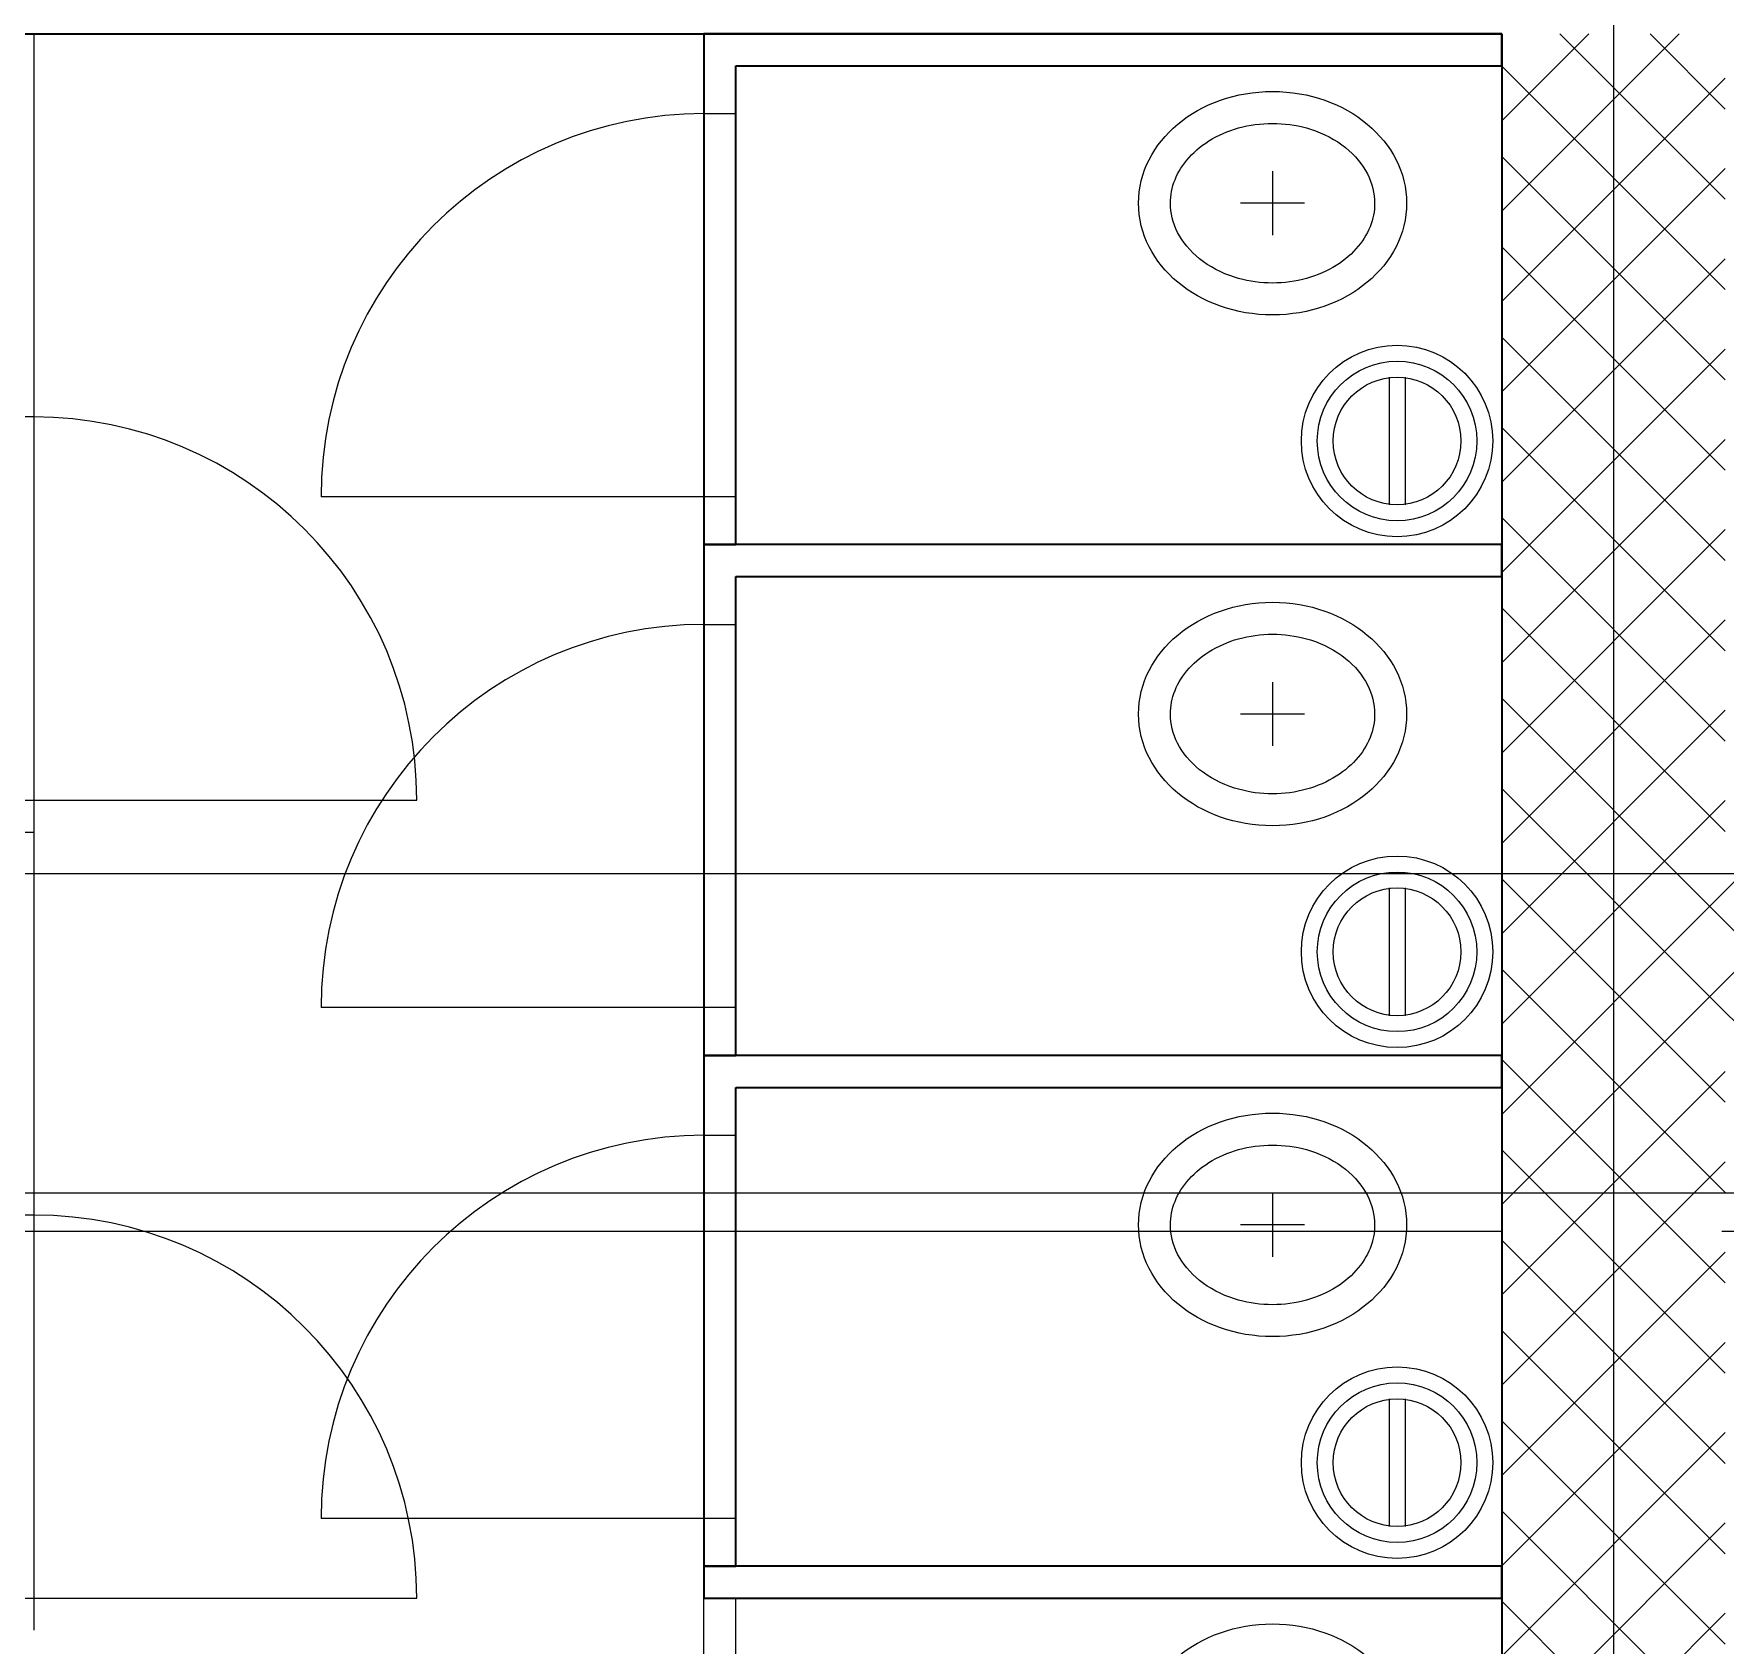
# Model space of a CAD drawing. Extents: x -982 to 937, y -179 to 616.
# Drawn here: x -574.4 to -521.4, y 339.5 to 390 of the extents above; entities that cross this region are included whole.
import ezdxf
from ezdxf.lldxf.tags import DXFTag

# ---------------------------------------------------------------- set-up
doc = ezdxf.new("R2010")
doc.units = 0
doc.layers.get('0').update_dxf_attribs({"lineweight": 13})
doc.layers.add('A-DETL-____-OTLN', color=5, linetype='Continuous', lineweight=9, true_color=0x0000ff)
for name, color, linetype, lineweight in [('A-FLOR-____-OVHD', 7, 'Strichpunkt - Fein', 9), ('A-GENM-____-HDLN', 7, '_Verdeckte Linien_', 9), ('A-GENM-____-OTLN', 7, 'Continuous', 9), ('A-WALL-____-MCUT', 7, 'Continuous', 35), ('A-WALL-____-PATT', 7, 'Continuous', 35), ('S-GRID-____-OTLN', 7, 'Continuous', 5)]:
    doc.layers.add(name, color=color, linetype=linetype, lineweight=lineweight)
tags = doc.linetypes.add('_Rasterlinie_', pattern=[0.375, 0.2, -0.05, 0.075, -0.05]).pattern_tags.tags
tags[10:11] = [DXFTag(74, 4), DXFTag(75, 0), DXFTag(340, '0'), DXFTag(46, 1.0), DXFTag(50, 0.0), DXFTag(44, 0.0), DXFTag(45, 0.0)]
tags[8:9] = [DXFTag(74, 4), DXFTag(75, 0), DXFTag(340, '0'), DXFTag(46, 1.0), DXFTag(50, 0.0), DXFTag(44, 0.0), DXFTag(45, 0.0)]
tags[6:7] = [DXFTag(74, 4), DXFTag(75, 0), DXFTag(340, '0'), DXFTag(46, 1.0), DXFTag(50, 0.0), DXFTag(44, 0.0), DXFTag(45, 0.0)]
tags[4:5] = [DXFTag(74, 4), DXFTag(75, 0), DXFTag(340, '0'), DXFTag(46, 1.0), DXFTag(50, 0.0), DXFTag(44, 0.0), DXFTag(45, 0.0)]
tags = doc.linetypes.add('_Verdeckte Linien_', pattern=[0.15, 0.1, -0.05]).pattern_tags.tags
tags[6:7] = [DXFTag(74, 4), DXFTag(75, 0), DXFTag(340, '0'), DXFTag(46, 1.0), DXFTag(50, 0.0), DXFTag(44, 0.0), DXFTag(45, 0.0)]
tags[4:5] = [DXFTag(74, 4), DXFTag(75, 0), DXFTag(340, '0'), DXFTag(46, 1.0), DXFTag(50, 0.0), DXFTag(44, 0.0), DXFTag(45, 0.0)]
tags = doc.linetypes.add('Strichliert - Fein', pattern=[0.15, 0.1, -0.05]).pattern_tags.tags
tags[6:7] = [DXFTag(74, 4), DXFTag(75, 0), DXFTag(340, '0'), DXFTag(46, 1.0), DXFTag(50, 0.0), DXFTag(44, 0.0), DXFTag(45, 0.0)]
tags[4:5] = [DXFTag(74, 4), DXFTag(75, 0), DXFTag(340, '0'), DXFTag(46, 1.0), DXFTag(50, 0.0), DXFTag(44, 0.0), DXFTag(45, 0.0)]
tags = doc.linetypes.add('Strichpunkt - Fein', pattern=[0.2, 0.1, -0.05, 0, -0.05]).pattern_tags.tags
tags[10:11] = [DXFTag(74, 4), DXFTag(75, 0), DXFTag(340, '0'), DXFTag(46, 1.0), DXFTag(50, 0.0), DXFTag(44, 0.0), DXFTag(45, 0.0)]
tags[8:9] = [DXFTag(74, 4), DXFTag(75, 0), DXFTag(340, '0'), DXFTag(46, 1.0), DXFTag(50, 0.0), DXFTag(44, 0.0), DXFTag(45, 0.0)]
tags[6:7] = [DXFTag(74, 4), DXFTag(75, 0), DXFTag(340, '0'), DXFTag(46, 1.0), DXFTag(50, 0.0), DXFTag(44, 0.0), DXFTag(45, 0.0)]
tags[4:5] = [DXFTag(74, 4), DXFTag(75, 0), DXFTag(340, '0'), DXFTag(46, 1.0), DXFTag(50, 0.0), DXFTag(44, 0.0), DXFTag(45, 0.0)]

# ---------------------------------------------------------------- blocks, each defined once
blk = doc.blocks.new('Referenz-A0UJ2GQRXE', base_point=(-954.019, -167.52))
at = {"layer": 'A-DETL-____-OTLN', "color": 0, "linetype": 'Strichliert - Fein', "ltscale": 0.13}
for p, q in [((-575.359, 389.993), (-574.359, 389.993)), ((-574.359, 389.993), (-574.359, 364.993)), ((-574.359, 377.993), (-575.359, 377.993)), ((-575.359, 365.993), (-562.359, 365.993)), ((-575.359, 364.993), (-574.359, 364.993)), ((-574.359, 364.993), (-574.359, 339.993)), ((-574.359, 352.993), (-575.359, 352.993)), ((-575.359, 340.993), (-562.359, 340.993))]:
    blk.add_line(p, q, dxfattribs=at)
for centre in [(-574.359, 365.993), (-574.359, 340.993)]:
    blk.add_ellipse(centre, major_axis=(12, 0), ratio=1, start_param=0, end_param=1.570796, dxfattribs=at)
at = {"layer": 'A-FLOR-____-OVHD', "color": 0, "linetype": 'Strichpunkt - Fein', "ltscale": 0.13}
for p, q in [((-887.159, 353.693), (-344.759, 353.693)), ((-590.359, 353.693), (-528.359, 353.693)), ((-589.359, 352.493), (-528.359, 352.493)), ((-521.459, 352.493), (-434.559, 352.493))]:
    blk.add_line(p, q, dxfattribs=at)
at = {"layer": 'A-GENM-____-HDLN', "color": 0, "linetype": '_Verdeckte Linien_', "ltscale": 0.13}
for p, q in [((-553.359, 308.993), (-553.359, 340.993)), ((-552.359, 309.993), (-552.359, 340.993))]:
    blk.add_line(p, q, dxfattribs=at)
blk.add_ellipse((-535.543, 336.688), major_axis=(4.2, 0), ratio=0.833333, dxfattribs=at)
at = {"layer": 'A-GENM-____-OTLN', "color": 0, "linetype": 'Continuous', "ltscale": 0.13}
for p, q in [((-553.359, 387.493), (-552.359, 387.493)), ((-537.094, 386.871), (-536.975, 386.92)), ((-536.975, 386.92), (-536.854, 386.966)), ((-536.854, 386.966), (-536.731, 387.007)), ((-536.731, 387.007), (-536.605, 387.045)), ((-536.605, 387.045), (-536.477, 387.078)), ((-536.477, 387.078), (-536.347, 387.107)), ((-536.347, 387.107), (-536.215, 387.132)), ((-536.215, 387.132), (-536.082, 387.152)), ((-536.082, 387.152), (-535.948, 387.168)), ((-535.948, 387.168), (-535.814, 387.179)), ((-535.814, 387.179), (-535.678, 387.186)), ((-535.678, 387.186), (-535.543, 387.188)), ((-535.543, 387.188), (-535.407, 387.186)), ((-535.407, 387.186), (-535.272, 387.179)), ((-535.272, 387.179), (-535.137, 387.168)), ((-535.137, 387.168), (-535.003, 387.152)), ((-535.003, 387.152), (-534.87, 387.132)), ((-534.87, 387.132), (-534.739, 387.107)), ((-534.739, 387.107), (-534.609, 387.078)), ((-534.609, 387.078), (-534.481, 387.045)), ((-534.481, 387.045), (-534.355, 387.007)), ((-534.355, 387.007), (-534.201, 386.955)), ((-534.201, 386.955), (-534.05, 386.896)), ((-537.916, 386.358), (-537.827, 386.432)), ((-537.827, 386.432), (-537.734, 386.504)), ((-537.734, 386.504), (-537.636, 386.573)), ((-537.636, 386.573), (-537.535, 386.639)), ((-537.535, 386.639), (-537.43, 386.702)), ((-537.43, 386.702), (-537.321, 386.762)), ((-537.321, 386.762), (-537.209, 386.818)), ((-537.209, 386.818), (-537.094, 386.871)), ((-534.05, 386.896), (-533.905, 386.832)), ((-533.905, 386.832), (-533.764, 386.762)), ((-533.764, 386.762), (-533.629, 386.686)), ((-533.629, 386.686), (-533.499, 386.606)), ((-533.499, 386.606), (-533.376, 386.521)), ((-533.376, 386.521), (-533.258, 386.432)), ((-533.258, 386.432), (-533.147, 386.339)), ((-538.415, 385.782), (-538.358, 385.869)), ((-538.358, 385.869), (-538.296, 385.954)), ((-538.296, 385.954), (-538.229, 386.039)), ((-538.229, 386.039), (-538.158, 386.121)), ((-538.158, 386.121), (-538.082, 386.202)), ((-538.082, 386.202), (-538.001, 386.281)), ((-538.001, 386.281), (-537.916, 386.358)), ((-533.147, 386.339), (-533.043, 386.242)), ((-533.043, 386.242), (-532.946, 386.142)), ((-532.946, 386.142), (-532.856, 386.039)), ((-532.856, 386.039), (-532.774, 385.933)), ((-532.774, 385.933), (-532.698, 385.826)), ((-538.662, 385.242), (-538.632, 385.334)), ((-538.632, 385.334), (-538.598, 385.425)), ((-538.598, 385.425), (-538.56, 385.515)), ((-538.56, 385.515), (-538.516, 385.605)), ((-538.516, 385.605), (-538.468, 385.694)), ((-538.468, 385.694), (-538.415, 385.782)), ((-535.543, 385.688), (-535.543, 383.688)), ((-532.698, 385.826), (-532.63, 385.716)), ((-532.63, 385.716), (-532.569, 385.605)), ((-532.569, 385.605), (-532.516, 385.493)), ((-532.516, 385.493), (-532.469, 385.379)), ((-532.469, 385.379), (-532.431, 385.265)), ((-538.743, 384.688), (-538.74, 384.781)), ((-538.74, 384.781), (-538.734, 384.874)), ((-538.734, 384.874), (-538.723, 384.966)), ((-538.723, 384.966), (-538.707, 385.058)), ((-538.707, 385.058), (-538.687, 385.15)), ((-538.687, 385.15), (-538.662, 385.242)), ((-532.431, 385.265), (-532.399, 385.151)), ((-532.399, 385.151), (-532.374, 385.035)), ((-532.374, 385.035), (-532.357, 384.92)), ((-532.357, 384.92), (-532.346, 384.804)), ((-532.346, 384.804), (-532.343, 384.688)), ((-538.739, 384.573), (-538.743, 384.688)), ((-538.729, 384.457), (-538.739, 384.573)), ((-538.711, 384.341), (-538.729, 384.457)), ((-538.687, 384.226), (-538.711, 384.341)), ((-534.543, 384.688), (-536.543, 384.688)), ((-532.379, 384.318), (-532.399, 384.226)), ((-532.363, 384.411), (-532.379, 384.318)), ((-532.352, 384.503), (-532.363, 384.411)), ((-532.345, 384.596), (-532.352, 384.503)), ((-532.343, 384.688), (-532.345, 384.596)), ((-538.655, 384.111), (-538.687, 384.226)), ((-538.616, 383.997), (-538.655, 384.111)), ((-538.57, 383.884), (-538.616, 383.997)), ((-538.516, 383.772), (-538.57, 383.884)), ((-538.455, 383.661), (-538.516, 383.772)), ((-532.569, 383.772), (-532.617, 383.683)), ((-532.526, 383.861), (-532.569, 383.772)), ((-532.487, 383.952), (-532.526, 383.861)), ((-532.453, 384.043), (-532.487, 383.952)), ((-532.424, 384.134), (-532.453, 384.043)), ((-532.399, 384.226), (-532.424, 384.134)), ((-538.387, 383.551), (-538.455, 383.661)), ((-538.312, 383.443), (-538.387, 383.551)), ((-538.229, 383.338), (-538.312, 383.443)), ((-538.139, 383.235), (-538.229, 383.338)), ((-538.042, 383.135), (-538.139, 383.235)), ((-532.928, 383.255), (-533.004, 383.175)), ((-532.856, 383.338), (-532.928, 383.255)), ((-532.79, 383.422), (-532.856, 383.338)), ((-532.727, 383.508), (-532.79, 383.422)), ((-532.67, 383.595), (-532.727, 383.508)), ((-532.617, 383.683), (-532.67, 383.595)), ((-537.938, 383.038), (-538.042, 383.135)), ((-537.827, 382.945), (-537.938, 383.038)), ((-537.71, 382.856), (-537.827, 382.945)), ((-537.586, 382.771), (-537.71, 382.856)), ((-537.457, 382.69), (-537.586, 382.771)), ((-537.321, 382.615), (-537.457, 382.69)), ((-533.655, 382.675), (-533.764, 382.615)), ((-533.55, 382.738), (-533.655, 382.675)), ((-533.449, 382.804), (-533.55, 382.738)), ((-533.352, 382.873), (-533.449, 382.804)), ((-533.258, 382.945), (-533.352, 382.873)), ((-533.169, 383.019), (-533.258, 382.945)), ((-533.084, 383.096), (-533.169, 383.019)), ((-533.004, 383.175), (-533.084, 383.096)), ((-537.18, 382.545), (-537.321, 382.615)), ((-537.035, 382.48), (-537.18, 382.545)), ((-536.885, 382.422), (-537.035, 382.48)), ((-536.731, 382.369), (-536.885, 382.422)), ((-536.605, 382.332), (-536.731, 382.369)), ((-536.477, 382.299), (-536.605, 382.332)), ((-536.347, 382.27), (-536.477, 382.299)), ((-536.215, 382.245), (-536.347, 382.27)), ((-536.082, 382.225), (-536.215, 382.245)), ((-535.948, 382.209), (-536.082, 382.225)), ((-535.814, 382.197), (-535.948, 382.209)), ((-535.678, 382.191), (-535.814, 382.197)), ((-535.543, 382.188), (-535.678, 382.191)), ((-535.407, 382.191), (-535.543, 382.188)), ((-535.272, 382.197), (-535.407, 382.191)), ((-535.137, 382.209), (-535.272, 382.197)), ((-535.003, 382.225), (-535.137, 382.209)), ((-534.87, 382.245), (-535.003, 382.225)), ((-534.739, 382.27), (-534.87, 382.245)), ((-534.609, 382.299), (-534.739, 382.27)), ((-534.481, 382.332), (-534.609, 382.299)), ((-534.355, 382.369), (-534.481, 382.332)), ((-534.231, 382.411), (-534.355, 382.369)), ((-534.11, 382.456), (-534.231, 382.411)), ((-533.992, 382.505), (-534.11, 382.456)), ((-533.876, 382.558), (-533.992, 382.505)), ((-533.764, 382.615), (-533.876, 382.558)), ((-531.89, 379.24), (-531.89, 375.24)), ((-531.39, 379.24), (-531.39, 375.24)), ((-552.359, 375.493), (-565.359, 375.493)), ((-553.359, 371.493), (-552.359, 371.493)), ((-536.854, 370.966), (-536.731, 371.007)), ((-536.731, 371.007), (-536.605, 371.045)), ((-536.605, 371.045), (-536.477, 371.078)), ((-536.477, 371.078), (-536.347, 371.107)), ((-536.347, 371.107), (-536.215, 371.132)), ((-536.215, 371.132), (-536.082, 371.152)), ((-536.082, 371.152), (-535.948, 371.168)), ((-535.948, 371.168), (-535.814, 371.179)), ((-535.814, 371.179), (-535.678, 371.186)), ((-535.678, 371.186), (-535.543, 371.188)), ((-535.543, 371.188), (-535.407, 371.186)), ((-535.407, 371.186), (-535.272, 371.179)), ((-535.272, 371.179), (-535.137, 371.168)), ((-535.137, 371.168), (-535.003, 371.152)), ((-535.003, 371.152), (-534.87, 371.132)), ((-534.87, 371.132), (-534.739, 371.107)), ((-534.739, 371.107), (-534.609, 371.078)), ((-534.609, 371.078), (-534.481, 371.045)), ((-534.481, 371.045), (-534.355, 371.007)), ((-534.355, 371.007), (-534.201, 370.955)), ((-537.827, 370.432), (-537.734, 370.504)), ((-537.734, 370.504), (-537.636, 370.573)), ((-537.636, 370.573), (-537.535, 370.639)), ((-537.535, 370.639), (-537.43, 370.702)), ((-537.43, 370.702), (-537.321, 370.762)), ((-537.321, 370.762), (-537.209, 370.818)), ((-537.209, 370.818), (-537.094, 370.871)), ((-537.094, 370.871), (-536.975, 370.92)), ((-536.975, 370.92), (-536.854, 370.966)), ((-534.201, 370.955), (-534.05, 370.896)), ((-534.05, 370.896), (-533.905, 370.832)), ((-533.905, 370.832), (-533.764, 370.762)), ((-533.764, 370.762), (-533.629, 370.686)), ((-533.629, 370.686), (-533.499, 370.606)), ((-533.499, 370.606), (-533.376, 370.521)), ((-533.376, 370.521), (-533.258, 370.432)), ((-538.358, 369.869), (-538.296, 369.954)), ((-538.296, 369.954), (-538.229, 370.039)), ((-538.229, 370.039), (-538.158, 370.121)), ((-538.158, 370.121), (-538.082, 370.202)), ((-538.082, 370.202), (-538.001, 370.281)), ((-538.001, 370.281), (-537.916, 370.358)), ((-537.916, 370.358), (-537.827, 370.432)), ((-533.258, 370.432), (-533.147, 370.339)), ((-533.147, 370.339), (-533.043, 370.242)), ((-533.043, 370.242), (-532.946, 370.142)), ((-532.946, 370.142), (-532.856, 370.039)), ((-532.856, 370.039), (-532.774, 369.933)), ((-538.632, 369.334), (-538.598, 369.425)), ((-538.598, 369.425), (-538.56, 369.515)), ((-538.56, 369.515), (-538.516, 369.605)), ((-538.516, 369.605), (-538.468, 369.694)), ((-538.468, 369.694), (-538.415, 369.782)), ((-538.415, 369.782), (-538.358, 369.869)), ((-535.543, 369.688), (-535.543, 367.688)), ((-532.774, 369.933), (-532.698, 369.826)), ((-532.698, 369.826), (-532.63, 369.716)), ((-532.63, 369.716), (-532.569, 369.605)), ((-532.569, 369.605), (-532.516, 369.493)), ((-532.516, 369.493), (-532.469, 369.379)), ((-538.734, 368.874), (-538.723, 368.966)), ((-538.723, 368.966), (-538.707, 369.058)), ((-538.707, 369.058), (-538.687, 369.15)), ((-538.687, 369.15), (-538.662, 369.242)), ((-538.662, 369.242), (-538.632, 369.334)), ((-532.469, 369.379), (-532.431, 369.265)), ((-532.431, 369.265), (-532.399, 369.151)), ((-532.399, 369.151), (-532.374, 369.035)), ((-532.374, 369.035), (-532.357, 368.92)), ((-532.357, 368.92), (-532.346, 368.804)), ((-538.743, 368.688), (-538.74, 368.781)), ((-538.739, 368.573), (-538.743, 368.688)), ((-538.74, 368.781), (-538.734, 368.874)), ((-538.729, 368.457), (-538.739, 368.573)), ((-538.711, 368.341), (-538.729, 368.457)), ((-534.543, 368.688), (-536.543, 368.688)), ((-532.363, 368.411), (-532.379, 368.318)), ((-532.352, 368.503), (-532.363, 368.411)), ((-532.345, 368.596), (-532.352, 368.503)), ((-532.346, 368.804), (-532.343, 368.688)), ((-532.343, 368.688), (-532.345, 368.596)), ((-538.687, 368.226), (-538.711, 368.341)), ((-538.655, 368.111), (-538.687, 368.226)), ((-538.616, 367.997), (-538.655, 368.111)), ((-538.57, 367.884), (-538.616, 367.997)), ((-538.516, 367.772), (-538.57, 367.884)), ((-532.526, 367.861), (-532.569, 367.772)), ((-532.487, 367.952), (-532.526, 367.861)), ((-532.453, 368.043), (-532.487, 367.952)), ((-532.424, 368.134), (-532.453, 368.043)), ((-532.399, 368.226), (-532.424, 368.134)), ((-532.379, 368.318), (-532.399, 368.226)), ((-538.455, 367.661), (-538.516, 367.772)), ((-538.387, 367.551), (-538.455, 367.661)), ((-538.312, 367.443), (-538.387, 367.551)), ((-538.229, 367.338), (-538.312, 367.443)), ((-538.139, 367.235), (-538.229, 367.338)), ((-532.856, 367.338), (-532.928, 367.255)), ((-532.79, 367.422), (-532.856, 367.338)), ((-532.727, 367.508), (-532.79, 367.422)), ((-532.67, 367.595), (-532.727, 367.508)), ((-532.617, 367.683), (-532.67, 367.595)), ((-532.569, 367.772), (-532.617, 367.683)), ((-538.042, 367.135), (-538.139, 367.235)), ((-537.938, 367.038), (-538.042, 367.135)), ((-537.827, 366.945), (-537.938, 367.038)), ((-537.71, 366.856), (-537.827, 366.945)), ((-537.586, 366.771), (-537.71, 366.856)), ((-537.457, 366.69), (-537.586, 366.771)), ((-533.449, 366.804), (-533.55, 366.738)), ((-533.352, 366.873), (-533.449, 366.804)), ((-533.258, 366.945), (-533.352, 366.873)), ((-533.169, 367.019), (-533.258, 366.945)), ((-533.084, 367.096), (-533.169, 367.019)), ((-533.004, 367.175), (-533.084, 367.096)), ((-532.928, 367.255), (-533.004, 367.175)), ((-537.321, 366.615), (-537.457, 366.69)), ((-537.18, 366.545), (-537.321, 366.615)), ((-537.035, 366.48), (-537.18, 366.545)), ((-536.885, 366.422), (-537.035, 366.48)), ((-536.731, 366.369), (-536.885, 366.422)), ((-536.605, 366.332), (-536.731, 366.369)), ((-536.477, 366.299), (-536.605, 366.332)), ((-536.347, 366.27), (-536.477, 366.299)), ((-536.215, 366.245), (-536.347, 366.27)), ((-536.082, 366.225), (-536.215, 366.245)), ((-534.87, 366.245), (-535.003, 366.225)), ((-534.739, 366.27), (-534.87, 366.245)), ((-534.609, 366.299), (-534.739, 366.27)), ((-534.481, 366.332), (-534.609, 366.299)), ((-534.355, 366.369), (-534.481, 366.332)), ((-534.231, 366.411), (-534.355, 366.369)), ((-534.11, 366.456), (-534.231, 366.411)), ((-533.992, 366.505), (-534.11, 366.456)), ((-533.876, 366.558), (-533.992, 366.505)), ((-533.764, 366.615), (-533.876, 366.558)), ((-533.655, 366.675), (-533.764, 366.615)), ((-533.55, 366.738), (-533.655, 366.675)), ((-535.948, 366.209), (-536.082, 366.225)), ((-535.814, 366.197), (-535.948, 366.209)), ((-535.678, 366.191), (-535.814, 366.197)), ((-535.543, 366.188), (-535.678, 366.191)), ((-535.407, 366.191), (-535.543, 366.188)), ((-535.272, 366.197), (-535.407, 366.191)), ((-535.137, 366.209), (-535.272, 366.197)), ((-535.003, 366.225), (-535.137, 366.209)), ((-531.89, 363.24), (-531.89, 359.24)), ((-531.39, 363.24), (-531.39, 359.24)), ((-552.359, 359.493), (-565.359, 359.493)), ((-553.359, 355.493), (-552.359, 355.493)), ((-536.477, 355.078), (-536.347, 355.107)), ((-536.347, 355.107), (-536.215, 355.132)), ((-536.215, 355.132), (-536.082, 355.152)), ((-536.082, 355.152), (-535.948, 355.168)), ((-535.948, 355.168), (-535.814, 355.179)), ((-535.814, 355.179), (-535.678, 355.186)), ((-535.678, 355.186), (-535.543, 355.188)), ((-535.543, 355.188), (-535.407, 355.186)), ((-535.407, 355.186), (-535.272, 355.179)), ((-535.272, 355.179), (-535.137, 355.168)), ((-535.137, 355.168), (-535.003, 355.152)), ((-535.003, 355.152), (-534.87, 355.132)), ((-534.87, 355.132), (-534.739, 355.107)), ((-534.739, 355.107), (-534.609, 355.078)), ((-537.734, 354.504), (-537.636, 354.573)), ((-537.636, 354.573), (-537.535, 354.639)), ((-537.535, 354.639), (-537.43, 354.702)), ((-537.43, 354.702), (-537.321, 354.762)), ((-537.321, 354.762), (-537.209, 354.818)), ((-537.209, 354.818), (-537.094, 354.871)), ((-537.094, 354.871), (-536.975, 354.92)), ((-536.975, 354.92), (-536.854, 354.966)), ((-536.854, 354.966), (-536.731, 355.007)), ((-536.731, 355.007), (-536.605, 355.045)), ((-536.605, 355.045), (-536.477, 355.078)), ((-534.609, 355.078), (-534.481, 355.045)), ((-534.481, 355.045), (-534.355, 355.007)), ((-534.355, 355.007), (-534.201, 354.955)), ((-534.201, 354.955), (-534.05, 354.896)), ((-534.05, 354.896), (-533.905, 354.832)), ((-533.905, 354.832), (-533.764, 354.762)), ((-533.764, 354.762), (-533.629, 354.686)), ((-533.629, 354.686), (-533.499, 354.606)), ((-533.499, 354.606), (-533.376, 354.521)), ((-538.229, 354.039), (-538.158, 354.121)), ((-538.158, 354.121), (-538.082, 354.202)), ((-538.082, 354.202), (-538.001, 354.281)), ((-538.001, 354.281), (-537.916, 354.358)), ((-537.916, 354.358), (-537.827, 354.432)), ((-537.827, 354.432), (-537.734, 354.504)), ((-533.376, 354.521), (-533.258, 354.432)), ((-533.258, 354.432), (-533.147, 354.339)), ((-533.147, 354.339), (-533.043, 354.242)), ((-533.043, 354.242), (-532.946, 354.142)), ((-532.946, 354.142), (-532.856, 354.039)), ((-538.598, 353.425), (-538.56, 353.515)), ((-538.56, 353.515), (-538.516, 353.605)), ((-538.516, 353.605), (-538.468, 353.694)), ((-538.468, 353.694), (-538.415, 353.782)), ((-538.415, 353.782), (-538.358, 353.869)), ((-538.358, 353.869), (-538.296, 353.954)), ((-538.296, 353.954), (-538.229, 354.039)), ((-535.543, 353.688), (-535.543, 351.688)), ((-532.856, 354.039), (-532.774, 353.933)), ((-532.774, 353.933), (-532.698, 353.826)), ((-532.698, 353.826), (-532.63, 353.716)), ((-532.63, 353.716), (-532.569, 353.605)), ((-532.569, 353.605), (-532.516, 353.493)), ((-538.723, 352.966), (-538.707, 353.058)), ((-538.707, 353.058), (-538.687, 353.15)), ((-538.687, 353.15), (-538.662, 353.242)), ((-538.662, 353.242), (-538.632, 353.334)), ((-538.632, 353.334), (-538.598, 353.425)), ((-532.516, 353.493), (-532.469, 353.379)), ((-532.469, 353.379), (-532.431, 353.265)), ((-532.431, 353.265), (-532.399, 353.151)), ((-532.399, 353.151), (-532.374, 353.035)), ((-532.374, 353.035), (-532.357, 352.92)), ((-538.743, 352.688), (-538.74, 352.781)), ((-538.739, 352.573), (-538.743, 352.688)), ((-538.74, 352.781), (-538.734, 352.874)), ((-538.729, 352.457), (-538.739, 352.573)), ((-538.734, 352.874), (-538.723, 352.966)), ((-538.711, 352.341), (-538.729, 352.457)), ((-534.543, 352.688), (-536.543, 352.688)), ((-532.352, 352.503), (-532.363, 352.411)), ((-532.357, 352.92), (-532.346, 352.804)), ((-532.345, 352.596), (-532.352, 352.503)), ((-532.346, 352.804), (-532.343, 352.688)), ((-532.343, 352.688), (-532.345, 352.596)), ((-538.687, 352.226), (-538.711, 352.341)), ((-538.655, 352.111), (-538.687, 352.226)), ((-538.616, 351.997), (-538.655, 352.111)), ((-538.57, 351.884), (-538.616, 351.997)), ((-532.487, 351.952), (-532.526, 351.861)), ((-532.453, 352.043), (-532.487, 351.952)), ((-532.424, 352.134), (-532.453, 352.043)), ((-532.399, 352.226), (-532.424, 352.134)), ((-532.379, 352.318), (-532.399, 352.226)), ((-532.363, 352.411), (-532.379, 352.318)), ((-538.516, 351.772), (-538.57, 351.884)), ((-538.455, 351.661), (-538.516, 351.772)), ((-538.387, 351.551), (-538.455, 351.661)), ((-538.312, 351.443), (-538.387, 351.551)), ((-538.229, 351.338), (-538.312, 351.443)), ((-532.79, 351.422), (-532.856, 351.338)), ((-532.727, 351.508), (-532.79, 351.422)), ((-532.67, 351.595), (-532.727, 351.508)), ((-532.617, 351.683), (-532.67, 351.595)), ((-532.569, 351.772), (-532.617, 351.683)), ((-532.526, 351.861), (-532.569, 351.772)), ((-538.139, 351.235), (-538.229, 351.338)), ((-538.042, 351.135), (-538.139, 351.235)), ((-537.938, 351.038), (-538.042, 351.135)), ((-537.827, 350.945), (-537.938, 351.038)), ((-537.71, 350.856), (-537.827, 350.945)), ((-533.352, 350.873), (-533.449, 350.804)), ((-533.258, 350.945), (-533.352, 350.873)), ((-533.169, 351.019), (-533.258, 350.945)), ((-533.084, 351.096), (-533.169, 351.019)), ((-533.004, 351.175), (-533.084, 351.096)), ((-532.928, 351.255), (-533.004, 351.175)), ((-532.856, 351.338), (-532.928, 351.255)), ((-537.586, 350.771), (-537.71, 350.856)), ((-537.457, 350.69), (-537.586, 350.771)), ((-537.321, 350.615), (-537.457, 350.69)), ((-537.18, 350.545), (-537.321, 350.615)), ((-537.035, 350.48), (-537.18, 350.545)), ((-536.885, 350.422), (-537.035, 350.48)), ((-536.731, 350.369), (-536.885, 350.422)), ((-536.605, 350.332), (-536.731, 350.369)), ((-536.477, 350.299), (-536.605, 350.332)), ((-534.481, 350.332), (-534.609, 350.299)), ((-534.355, 350.369), (-534.481, 350.332)), ((-534.231, 350.411), (-534.355, 350.369)), ((-534.11, 350.456), (-534.231, 350.411)), ((-533.992, 350.505), (-534.11, 350.456)), ((-533.876, 350.558), (-533.992, 350.505)), ((-533.764, 350.615), (-533.876, 350.558)), ((-533.655, 350.675), (-533.764, 350.615)), ((-533.55, 350.738), (-533.655, 350.675)), ((-533.449, 350.804), (-533.55, 350.738)), ((-536.347, 350.27), (-536.477, 350.299)), ((-536.215, 350.245), (-536.347, 350.27)), ((-536.082, 350.225), (-536.215, 350.245)), ((-535.948, 350.209), (-536.082, 350.225)), ((-535.814, 350.197), (-535.948, 350.209)), ((-535.678, 350.191), (-535.814, 350.197)), ((-535.543, 350.188), (-535.678, 350.191)), ((-535.407, 350.191), (-535.543, 350.188)), ((-535.272, 350.197), (-535.407, 350.191)), ((-535.137, 350.209), (-535.272, 350.197)), ((-535.003, 350.225), (-535.137, 350.209)), ((-534.87, 350.245), (-535.003, 350.225)), ((-534.739, 350.27), (-534.87, 350.245)), ((-534.609, 350.299), (-534.739, 350.27)), ((-531.89, 347.24), (-531.89, 343.24)), ((-531.39, 347.24), (-531.39, 343.24)), ((-552.359, 343.493), (-565.359, 343.493))]:
    blk.add_line(p, q, dxfattribs=at)
for centre, radius in [((-531.64, 377.24), 3), ((-531.64, 377.24), 2.5), ((-531.64, 377.24), 2), ((-531.64, 361.24), 3), ((-531.64, 361.24), 2.5), ((-531.64, 361.24), 2), ((-531.64, 345.24), 3), ((-531.64, 345.24), 2.5), ((-531.64, 345.24), 2)]:
    blk.add_circle(centre, radius, dxfattribs=at)
for centre in [(-535.543, 384.688), (-535.543, 368.688), (-535.543, 352.688)]:
    blk.add_ellipse(centre, major_axis=(4.2, 0), ratio=0.833333, dxfattribs=at)
for centre in [(-553.359, 375.493), (-553.359, 359.493), (-553.359, 343.493)]:
    blk.add_ellipse(centre, major_axis=(0, 12), ratio=1, start_param=0, end_param=1.570796, dxfattribs=at)
at = {"layer": 'A-WALL-____-MCUT', "color": 0, "linetype": 'Continuous', "ltscale": 0.35}
for p, q in [((-590.359, 389.993), (-528.359, 389.993)), ((-528.359, 389.993), (-553.359, 389.993)), ((-553.359, 389.993), (-553.359, 373.993)), ((-528.359, 389.993), (-528.359, 305.991)), ((-528.359, 388.993), (-528.359, 389.993)), ((-552.359, 373.993), (-552.359, 388.993)), ((-552.359, 388.993), (-528.359, 388.993)), ((-553.359, 373.993), (-552.359, 373.993)), ((-528.359, 373.993), (-553.359, 373.993)), ((-553.359, 373.993), (-553.359, 357.993)), ((-528.359, 372.993), (-528.359, 373.993)), ((-552.359, 357.993), (-552.359, 372.993)), ((-552.359, 372.993), (-528.359, 372.993)), ((-528.359, 357.993), (-553.359, 357.993)), ((-553.359, 357.993), (-553.359, 341.993)), ((-553.359, 357.993), (-552.359, 357.993)), ((-528.359, 356.993), (-528.359, 357.993)), ((-552.359, 341.993), (-552.359, 356.993)), ((-552.359, 356.993), (-528.359, 356.993)), ((-528.359, 341.993), (-553.359, 341.993)), ((-553.359, 341.993), (-553.359, 340.993)), ((-553.359, 341.993), (-552.359, 341.993)), ((-528.359, 340.993), (-528.359, 341.993)), ((-553.359, 340.993), (-528.359, 340.993))]:
    blk.add_line(p, q, dxfattribs=at)
at = {"layer": 'A-WALL-____-PATT', "color": 0, "linetype": 'Continuous', "lineweight": 9, "ltscale": 0.13}
for p, q in [((-528.359, 387.263), (-525.629, 389.993)), ((-528.359, 384.435), (-522.801, 389.993)), ((-521.359, 384.81), (-526.542, 389.993)), ((-521.359, 387.638), (-523.714, 389.993)), ((-521.359, 381.981), (-528.359, 388.981)), ((-528.359, 381.606), (-521.359, 388.606)), ((-521.359, 379.153), (-528.359, 386.153)), ((-528.359, 378.778), (-521.359, 385.778)), ((-521.359, 376.325), (-528.359, 383.325)), ((-528.359, 375.949), (-521.359, 382.949)), ((-521.359, 373.496), (-528.359, 380.496)), ((-528.359, 373.121), (-521.359, 380.121)), ((-521.359, 370.668), (-528.359, 377.668)), ((-528.359, 370.292), (-521.359, 377.292)), ((-521.359, 367.839), (-528.359, 374.839)), ((-528.359, 367.464), (-521.359, 374.464)), ((-521.359, 365.011), (-528.359, 372.011)), ((-528.359, 364.636), (-521.359, 371.636)), ((-521.359, 362.182), (-528.359, 369.182)), ((-528.359, 361.807), (-521.359, 368.807)), ((-521.359, 359.354), (-528.359, 366.354)), ((-528.359, 358.979), (-521.359, 365.979)), ((-521.359, 363.15), (-519.518, 364.991)), ((-521.359, 360.322), (-516.69, 364.991)), ((-521.359, 356.526), (-528.359, 363.526)), ((-528.359, 356.15), (-521.359, 363.15)), ((-518.167, 358.991), (-521.359, 362.182)), ((-521.359, 353.697), (-528.359, 360.697)), ((-528.359, 353.322), (-521.359, 360.322)), ((-520.996, 358.991), (-521.359, 359.354)), ((-521.359, 350.869), (-528.359, 357.869)), ((-528.359, 350.493), (-521.359, 357.493)), ((-521.359, 348.04), (-528.359, 355.04)), ((-528.359, 347.665), (-521.359, 354.665)), ((-521.359, 345.212), (-528.359, 352.212)), ((-528.359, 344.837), (-521.359, 351.837)), ((-521.359, 342.383), (-528.359, 349.383)), ((-528.359, 342.008), (-521.359, 349.008)), ((-521.359, 339.555), (-528.359, 346.555)), ((-528.359, 339.18), (-521.359, 346.18)), ((-521.359, 336.727), (-528.359, 343.727)), ((-528.359, 336.351), (-521.359, 343.351)), ((-521.359, 333.898), (-528.359, 340.898)), ((-528.359, 333.523), (-521.359, 340.523))]:
    blk.add_line(p, q, dxfattribs=at)
at = {"layer": 'S-GRID-____-OTLN', "color": 0, "linetype": '_Rasterlinie_', "ltscale": 0.13}
for p, q in [((-524.859, 606.163), (-524.859, 205.985)), ((-938.859, 363.693), (306.332, 363.693))]:
    blk.add_line(p, q, dxfattribs=at)

msp = doc.modelspace()

# ---------------------------------------------------------------- block references
at = {"color": 9, "lineweight": 25, "ltscale": 0.25, "true_color": 0xc0c0c0}
msp.add_blockref('Referenz-A0UJ2GQRXE', (-954.019, -167.52), dxfattribs=at)

doc.saveas('drawing.dxf')
